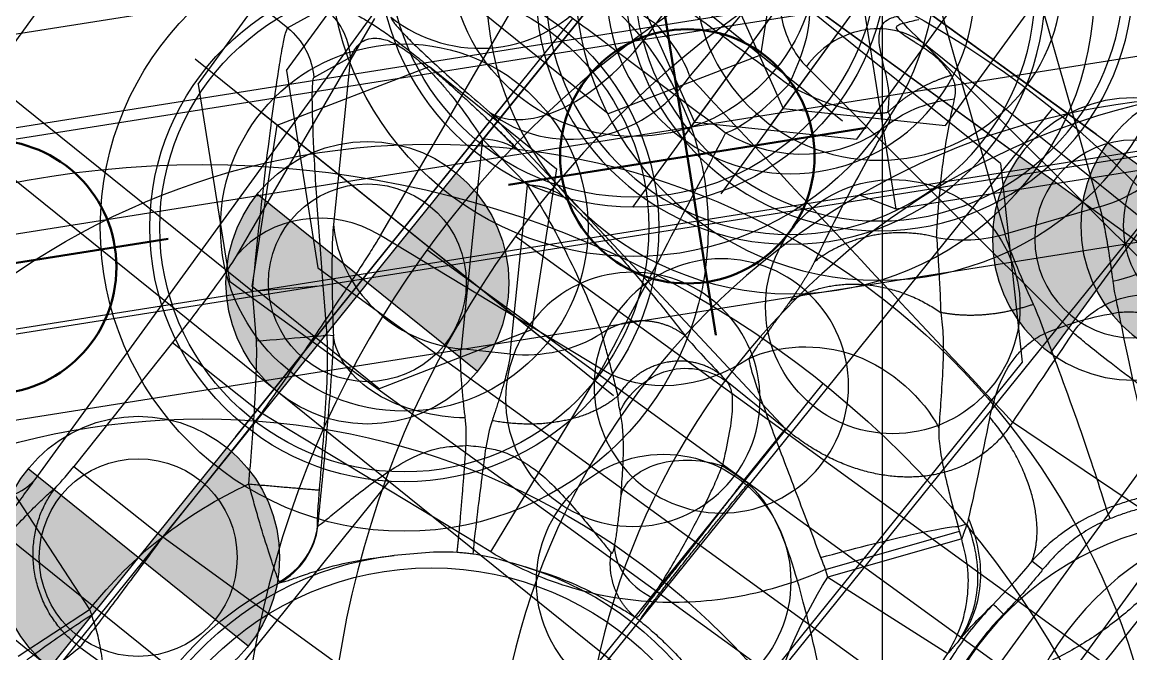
# Model space of a CAD drawing. Header units: millimetres. Extents: x 10462777 to 22643323, y 453826 to 1389191.
# Drawn here: x 11278668.32 to 11278707.53, y 585169.54 to 585191.9 of the extents above; entities that cross this region are included whole.
import ezdxf

# ---------------------------------------------------------------- set-up
doc = ezdxf.new("R2010")
doc.units = ezdxf.units.MM
doc.header["$LTSCALE"] = 200
doc.header["$MEASUREMENT"] = 0
for name, pattern in [('CENTER', [2, 1.25, -0.25, 0.25, -0.25]), ('HIDDEN', [3.75, 2.5, -1.25]), ('PHANTOM', [2.5, 1.25, -0.25, 0.25, -0.25, 0.25, -0.25])]:
    doc.linetypes.add(name, pattern=pattern)
doc.layers.get('0').update_dxf_attribs({"linetype": 'CONTINUOUS'})
for name, color, linetype in [('1', 1, 'CENTER'), ('CDQ2A50-25DC-A93L', 7, 'CONTINUOUS'), ('CENTER', 1, 'CONTINUOUS'), ('CL', 3, 'CONTINUOUS'), ('DR1433-A-002-023-000', 7, 'CONTINUOUS'), ('DR1501-002-005-002', 7, 'CONTINUOUS'), ('HIDDEN', 7, 'HIDDEN'), ('HL', 2, 'HIDDEN')]:
    doc.layers.add(name, color=color, linetype=linetype)
doc.layers.add('DR1431-08-005-000', color=7, linetype='CONTINUOUS', lineweight=50)
doc.layers.add('LAYOUT', color=8, linetype='CONTINUOUS', lineweight=25)

# ---------------------------------------------------------------- blocks, each defined once
blk = doc.blocks.new('A$C321A0869')
at = {"layer": '1', "color": 155, "linetype": 'Continuous'}
for p, q in [((388.255, 253.219), (388.255, 285.091)), ((380.218, 283.892), (367.828, 245.758)), ((380.218, 283.892), (380.218, 248.347)), ((388.255, 253.219), (389.63, 252.66)), ((387.473, 251.397), (388.848, 250.838)), ((157.106, 245.576), (149.806, 251.28)), ((388.848, 250.838), (383.855, 247.596)), ((378.934, 247.128), (380.218, 248.347)), ((380.218, 248.347), (381.947, 246.525)), ((148.5, 247.885), (154.964, 242.835)), ((364.961, 246.689), (367.828, 245.758)), ((380.663, 245.306), (381.947, 246.525)), ((157.106, 245.576), (154.964, 242.835)), ((388.255, 230.607), (390.414, 245.777)), ((380.782, 245.123), (380.663, 245.306)), ((389.516, 245.383), (383.254, 241.316)), ((389.516, 245.383), (389.245, 243.116)), ((389.998, 244.065), (389.727, 241.798)), ((384.209, 239.846), (389.245, 243.116)), ((137.119, 229.818), (136.133, 239.558)), ((398.701, 238.074), (397.284, 224.823)), ((163.893, 236.866), (163.577, 237.065)), ((132.31, 215.653), (132.31, 236.044)), ((132.438, 235.91), (133.419, 226.225)), ((401.949, 235.354), (400.532, 222.103)), ((401.949, 206.072), (401.949, 235.354)), ((122.638, 215.654), (122.638, 235.051)), ((159.704, 233.483), (159.904, 233.739)), ((163.02, 234.001), (162.536, 234.024)), ((156.805, 229.493), (159.839, 233.377)), ((160.063, 233.202), (159.839, 233.377)), ((160.063, 233.202), (157.029, 229.318)), ((388.255, 230.607), (388.255, 233.265)), ((146.225, 230.578), (137.119, 229.818)), ((146.855, 223.039), (146.225, 230.578)), ((385.906, 230.607), (388.255, 230.607)), ((157.029, 229.318), (156.805, 229.493)), ((157.029, 229.318), (162.046, 229.632)), ((394.103, 216.965), (393.474, 224.505)), ((146.855, 223.039), (137.406, 222.25)), ((133.391, 222.426), (133.145, 216.824)), ((133.391, 222.426), (137.406, 222.25)), ((137.406, 222.25), (137.159, 216.648)), ((133.145, 216.824), (137.159, 216.648)), ((147.724, 216.648), (137.159, 216.648)), ((137.077, 211.778), (144.983, 211.778))]:
    blk.add_line(p, q, dxfattribs=at)
at = {"layer": '1', "color": 155, "linetype": 'Continuous', "extrusion": (0, 0, -1)}
for centre, radius, start, end in [((-368, 230.365), 15.394, 89.3589, 116.3172), ((-368, 230.365), 11.52, 157.8609, 134.5328), ((-368, 230.365), 11.774, 50.3609, 113.9869), ((-173.75, 230.365), 16.754, 337.345, 356.4174)]:
    blk.add_arc(centre, radius, start, end, dxfattribs=at)
at = {"layer": '1', "color": 155, "linetype": 'Continuous'}
for centre, major_axis, ratio, start_param, end_param in [((387.119, 252.66), (-0.947, -2.33), 0.998404, 1.145984, 1.956304), ((153.365, 248.498), (-3.097, -3.964), 0.9436, 1.570795, 2.984605), ((395.869, 250.619), (-3.52, 3.593), 0.99732, 0.797101, 2.378779), ((387.314, 243.953), (-2.74, 4.219), 0.962309, 0.190372, 1.570796), ((395.437, 245.777), (4.98, -0.709), 0.937234, 3.292249, 4.923338), ((387.487, 244.065), (2.497, -0.299), 0.914871, 0.129992, 0.739049), ((144.47, 244.638), (4.977, 0.725), 0.939867, 4.654655, 5.894075), ((151.223, 245.757), (3.097, 3.964), 0.9436, 4.22395, 4.712389), ((388.269, 242.482), (2.74, -4.219), 0.962309, 4.712389, 5.38677), ((398.937, 235.246), (3.001, -0.321), 0.938062, 0.151539, 1.749148), ((137.434, 226.048), (4.004, 0.405), 0.940056, 1.554234, 2.987664), ((133.092, 216.827), (-0.044, -1.009), 0.052281, 0.254572, 1.570209), ((127.474, 215.866), (-4.847, 0), 0.642612, 0.068295, 3.073299)]:
    blk.add_ellipse(centre, major_axis=major_axis, ratio=ratio, start_param=start_param, end_param=end_param, dxfattribs=at)
for points, knots in [([(380.218, 248.347), (380.529, 248.549), (381.095, 248.917), (382.197, 249.628), (383.477, 250.442), (384.88, 251.319), (386.057, 252.038), (386.989, 252.588), (387.665, 252.967), (388.113, 253.193), (388.208, 253.21), (388.255, 253.219)], [0, 0, 0, 0, 0.083326, 0.151672, 0.297407, 0.434564, 0.562079, 0.68028, 0.791298, 0.896614, 1, 1, 1, 1]), ([(388.848, 250.838), (389.089, 250.888), (389.414, 250.956), (389.795, 250.735), (389.993, 250.502), (390.128, 250.224), (390.213, 249.875), (390.246, 249.629), (390.263, 249.415), (390.269, 249.247), (390.269, 249.079), (390.263, 248.864), (390.248, 248.603), (390.219, 248.332), (390.175, 247.995), (390.113, 247.626), (390.006, 247.103), (389.809, 246.299), (389.634, 245.751), (389.516, 245.383)], [0, 0, 0, 0, 0.307362, 0.414588, 0.490817, 0.564876, 0.59294, 0.612679, 0.621943, 0.630719, 0.637952, 0.645402, 0.661129, 0.677951, 0.695532, 0.731949, 0.769379, 0.845481, 1, 1, 1, 1]), ([(160.173, 249.024), (160.54, 248.443), (160.705, 247.609), (160.356, 245.634), (159.752, 244.529), (159.038, 243.712)], [0, 0, 0, 0, 0.464674, 0.464674, 1, 1, 1, 1]), ([(149.081, 243.888), (148.993, 244.044), (148.825, 244.339), (148.44, 244.769), (147.838, 245.257), (147.295, 245.746), (147.107, 246.145), (147.088, 246.391), (147.18, 246.618), (147.365, 246.865), (147.517, 247.043), (147.597, 247.137)], [0, 0, 0, 0, 0.112378, 0.212022, 0.38125, 0.626937, 0.716016, 0.791077, 0.882736, 0.937814, 1, 1, 1, 1]), ([(150.126, 246.27), (149.914, 246.343), (149.557, 246.467), (148.982, 246.481), (148.605, 246.465), (148.258, 246.443), (147.893, 246.419), (147.536, 246.439), (147.55, 246.581), (147.598, 246.67), (147.748, 246.861), (147.912, 247.052), (148.029, 247.189)], [0, 0, 0, 0, 0.265002, 0.446461, 0.55115, 0.587095, 0.728981, 0.842237, 0.862993, 0.883813, 0.916512, 1, 1, 1, 1]), ([(374.825, 244.163), (375.184, 244.404), (375.9, 244.89), (376.785, 245.506), (377.485, 246.006), (378.002, 246.385), (378.425, 246.706), (378.741, 246.959), (378.894, 247.09), (378.934, 247.128)], [0, 0, 0, 0, 0.25, 0.5, 0.625, 0.75, 0.875, 0.9375, 1, 1, 1, 1]), ([(378.934, 247.128), (379.373, 246.666), (379.809, 246.206), (380.444, 245.537), (380.641, 245.33), (380.663, 245.306)], [0, 0, 0, 0, 0.5, 0.5, 1, 1, 1, 1]), ([(150.712, 245.655), (150.642, 245.789), (150.502, 246.054), (150.251, 246.198), (150.126, 246.27)], [0, 0, 0, 0, 0.502274, 1, 1, 1, 1]), ([(364.863, 246.384), (364.906, 246.401), (365.216, 246.337), (366.32, 246.031), (367.075, 245.8), (367.727, 245.59)], [0, 0, 0, 0, 0.5, 0.5, 1, 1, 1, 1]), ([(153.073, 241.317), (152.98, 241.459), (152.767, 241.791), (152.423, 242.345), (152.028, 243.011), (151.6, 243.781), (151.153, 244.658), (150.858, 245.308), (150.712, 245.655)], [0, 0, 0, 0, 0.110797, 0.25457, 0.416303, 0.596038, 0.793872, 1, 1, 1, 1]), ([(157.106, 245.576), (157.11, 245.573), (157.13, 245.557), (157.165, 245.529), (157.21, 245.493), (157.254, 245.456), (157.299, 245.419), (157.344, 245.379), (157.393, 245.337), (157.442, 245.294), (157.493, 245.249), (157.544, 245.202), (157.597, 245.154), (157.652, 245.104), (157.708, 245.052), (157.764, 244.999), (157.817, 244.949), (157.866, 244.902), (157.911, 244.858), (157.955, 244.816), (157.999, 244.773), (158.044, 244.73), (158.089, 244.685), (158.136, 244.639), (158.183, 244.593), (158.232, 244.543), (158.286, 244.49), (158.346, 244.429), (158.414, 244.36), (158.491, 244.282), (158.578, 244.193), (158.676, 244.092), (158.786, 243.978), (158.907, 243.851), (158.994, 243.76), (159.038, 243.712)], [0, 0, 0, 0, 0.010976, 0.045454, 0.078064, 0.109454, 0.140269, 0.171103, 0.20204, 0.232936, 0.263832, 0.294787, 0.325628, 0.356353, 0.387618, 0.419091, 0.44824, 0.473862, 0.497072, 0.519164, 0.541262, 0.563523, 0.58577, 0.607833, 0.629828, 0.652644, 0.677303, 0.704798, 0.735639, 0.769942, 0.807853, 0.849696, 0.895847, 0.946724, 1, 1, 1, 1]), ([(367.727, 245.59), (367.6, 245.397), (367.341, 245.001), (366.875, 244.456), (366.273, 243.849), (365.49, 243.19), (364.202, 242.231), (362.891, 241.319), (361.536, 240.302), (360.872, 239.75), (360.489, 239.432)], [0, 0, 0, 0, 0.06785, 0.139243, 0.21457, 0.328997, 0.45797, 0.723164, 0.840346, 1, 1, 1, 1]), ([(390.414, 245.777), (390.471, 245.103), (391.14, 244.281), (393.626, 243.225), (395.284, 243.059), (396.537, 243.178)], [0, 0, 0, 0, 0.5, 0.5, 1, 1, 1, 1]), ([(380.782, 245.123), (380.747, 245.096), (380.679, 245.045), (380.491, 244.905), (380.182, 244.678), (379.716, 244.349), (378.867, 243.764), (377.381, 242.767), (375.999, 241.861), (375.193, 241.333)], [0, 0, 0, 0, 0.03782, 0.074088, 0.153058, 0.246011, 0.354238, 0.623923, 1, 1, 1, 1]), ([(376.225, 242.078), (377.079, 242.661), (378.326, 243.514), (379.812, 244.585), (380.42, 245.1), (380.663, 245.306)], [0, 0, 0, 0, 0.564953, 0.825736, 1, 1, 1, 1]), ([(381.447, 239.665), (380.8, 240.509), (380.271, 241.615), (380.005, 243.685), (380.281, 244.588), (380.782, 245.123)], [0, 0, 0, 0, 0.5, 0.5, 1, 1, 1, 1]), ([(372.802, 241.159), (372.822, 241.197), (372.864, 241.272), (373.049, 241.576), (373.422, 242.159), (373.955, 242.946), (374.439, 243.633), (374.696, 243.986), (374.825, 244.163)], [0, 0, 0, 0, 0.121774, 0.247363, 0.495462, 0.746085, 0.872821, 1, 1, 1, 1]), ([(149.081, 243.888), (149.118, 243.876), (149.191, 243.852), (149.296, 243.751), (149.318, 243.621), (149.334, 243.535)], [0, 0, 0, 0, 0.249345, 0.498381, 1, 1, 1, 1]), ([(149.334, 243.535), (149.379, 243.072), (149.471, 242.12), (149.647, 240.772), (149.853, 239.412), (150.007, 238.53), (150.087, 238.078)], [0, 0, 0, 0, 0.230328, 0.47364, 0.730146, 1, 1, 1, 1]), ([(159.841, 242.956), (159.978, 243.067), (160.269, 243.303), (160.775, 243.544), (161.421, 243.73), (162.276, 243.794), (162.946, 243.702), (163.324, 243.65)], [0, 0, 0, 0, 0.125876, 0.26756, 0.431245, 0.679946, 1, 1, 1, 1]), ([(389.245, 243.116), (388.85, 241.924), (388.443, 240.984), (387.629, 239.257), (387.219, 238.491), (386.808, 237.789)], [0, 0, 0, 0, 0.5, 0.5, 1, 1, 1, 1]), ([(158.168, 240.815), (158.414, 241.197), (158.906, 241.962), (159.529, 242.625), (159.841, 242.956)], [0, 0, 0, 0, 0.500038, 1, 1, 1, 1]), ([(159.841, 242.956), (160.523, 242.314), (161.488, 241.438), (163.368, 239.79), (164.226, 239.066), (164.788, 238.614)], [0, 0, 0, 0, 0.5, 0.5, 1, 1, 1, 1]), ([(162.328, 231.99), (162.29, 231.676), (162.216, 231.049), (162.204, 230.1), (162.263, 229.155), (162.538, 227.286), (163.317, 225.159), (165.443, 222.044), (169.588, 218.906), (176.905, 218.364), (182.342, 222.005), (184.457, 225.791), (185.525, 229.507), (185.119, 234.553), (181.668, 239.345), (177.913, 241.284), (174.88, 241.93), (172.769, 241.937), (170.732, 241.546), (169.762, 241.182), (169.277, 241)], [0, 0, 0, 0, 0.015776, 0.031543, 0.047309, 0.063075, 0.125873, 0.15798, 0.251061, 0.374968, 0.498875, 0.553833, 0.589053, 0.691361, 0.793668, 0.870126, 0.89669, 0.94831, 0.974178, 1, 1, 1, 1]), ([(375.193, 241.333), (375.206, 241.346), (375.231, 241.372), (375.326, 241.447), (375.455, 241.544), (375.647, 241.682), (375.906, 241.863), (376.118, 242.006), (376.225, 242.078)], [0, 0, 0, 0, 0.13388, 0.270339, 0.410302, 0.553786, 0.774827, 1, 1, 1, 1]), ([(153.073, 241.317), (153.165, 241.208), (153.354, 240.984), (153.74, 240.52), (154.208, 239.947), (154.571, 239.486), (154.757, 239.25)], [0, 0, 0, 0, 0.229249, 0.471698, 0.728457, 1, 1, 1, 1]), ([(375.191, 241.325), (375.221, 241.316), (375.281, 241.298), (375.519, 241.245), (375.899, 241.162), (376.494, 241.042), (377.288, 240.861), (378.183, 240.632), (379.111, 240.295), (380.002, 239.825), (380.494, 239.266), (380.701, 239.03)], [0, 0, 0, 0, 0.074587, 0.150733, 0.228472, 0.346186, 0.480494, 0.614614, 0.749911, 0.894774, 1, 1, 1, 1]), ([(381.447, 239.665), (381.467, 239.686), (381.513, 239.733), (381.584, 239.805), (381.658, 239.881), (381.732, 239.955), (381.804, 240.027), (381.875, 240.098), (381.944, 240.166), (382.012, 240.233), (382.08, 240.299), (382.151, 240.368), (382.226, 240.44), (382.303, 240.513), (382.379, 240.585), (382.452, 240.652), (382.518, 240.713), (382.578, 240.768), (382.633, 240.818), (382.683, 240.863), (382.729, 240.903), (382.771, 240.939), (382.809, 240.972), (382.843, 241.001), (382.872, 241.026), (382.898, 241.047), (382.922, 241.067), (382.943, 241.084), (382.964, 241.101), (382.984, 241.117), (383.003, 241.133), (383.023, 241.148), (383.042, 241.163), (383.06, 241.177), (383.078, 241.191), (383.096, 241.204), (383.114, 241.218), (383.132, 241.231), (383.151, 241.245), (383.171, 241.26), (383.194, 241.276), (383.219, 241.293), (383.239, 241.306), (383.251, 241.314), (383.254, 241.316)], [0, 0, 0, 0, 0.024616, 0.056604, 0.087717, 0.118959, 0.150426, 0.181882, 0.212757, 0.243204, 0.274424, 0.307696, 0.344106, 0.38268, 0.421331, 0.458834, 0.494448, 0.528009, 0.559529, 0.589029, 0.616537, 0.642039, 0.665476, 0.686782, 0.705892, 0.72284, 0.738135, 0.752414, 0.7663, 0.780107, 0.793882, 0.807661, 0.821469, 0.835278, 0.84906, 0.862947, 0.877162, 0.892076, 0.908096, 0.925626, 0.945068, 0.966817, 0.991265, 1, 1, 1, 1]), ([(158.337, 237.268), (158.19, 237.635), (157.921, 238.303), (157.797, 239.158), (157.825, 239.791), (157.912, 240.202), (158.028, 240.54), (158.123, 240.726), (158.168, 240.815)], [0, 0, 0, 0, 0.332596, 0.604526, 0.736299, 0.85181, 0.929059, 1, 1, 1, 1]), ([(158.168, 240.815), (158.956, 240.308), (160.041, 239.583), (162.095, 238.158), (163.003, 237.5), (163.577, 237.065)], [0, 0, 0, 0, 0.5, 0.5, 1, 1, 1, 1]), ([(372.787, 241.122), (372.823, 241.089), (372.895, 241.022), (373.264, 240.797), (373.888, 240.402), (374.828, 239.765), (375.667, 238.972), (376.082, 238.58)], [0, 0, 0, 0, 0.157772, 0.317783, 0.478675, 0.741848, 1, 1, 1, 1]), ([(380.701, 239.03), (380.833, 239.132), (381.033, 239.286), (381.277, 239.497), (381.39, 239.609), (381.447, 239.665)], [0, 0, 0, 0, 0.491061, 0.743347, 1, 1, 1, 1]), ([(384.209, 239.846), (384.208, 239.845), (384.196, 239.837), (384.172, 239.822), (384.138, 239.801), (384.104, 239.781), (384.068, 239.761), (384.03, 239.74), (383.991, 239.719), (383.947, 239.696), (383.902, 239.672), (383.855, 239.648), (383.807, 239.624), (383.757, 239.6), (383.705, 239.575), (383.651, 239.549), (383.596, 239.524), (383.539, 239.498), (383.478, 239.471), (383.41, 239.441), (383.335, 239.409), (383.252, 239.373), (383.164, 239.335), (383.075, 239.298), (382.99, 239.263), (382.905, 239.228), (382.821, 239.194), (382.734, 239.16), (382.645, 239.125), (382.555, 239.089), (382.463, 239.054), (382.368, 239.018), (382.272, 238.981), (382.174, 238.944), (382.072, 238.906), (382.002, 238.88), (381.966, 238.866)], [0, 0, 0, 0, 0.003479, 0.03354, 0.06243, 0.090536, 0.118252, 0.145952, 0.173715, 0.2014, 0.229027, 0.256698, 0.284404, 0.3121, 0.339823, 0.367595, 0.395245, 0.422876, 0.451516, 0.482312, 0.515662, 0.551344, 0.587994, 0.623064, 0.655777, 0.687246, 0.718341, 0.749377, 0.780468, 0.811551, 0.842626, 0.87375, 0.904815, 0.935701, 0.96722, 1, 1, 1, 1]), ([(154.757, 239.25), (154.953, 239.037), (155.376, 238.58), (155.967, 237.713), (156.557, 236.784), (156.924, 236.19), (157.096, 235.911)], [0, 0, 0, 0, 0.222937, 0.480834, 0.756514, 1, 1, 1, 1]), ([(381.082, 238.443), (380.582, 238.142), (379.798, 237.663), (378.464, 236.831), (378.017, 236.542), (377.872, 236.441)], [0, 0, 0, 0, 0.5, 0.5, 1, 1, 1, 1]), ([(381.082, 238.443), (381.167, 238.281), (381.354, 237.928), (381.505, 237.324), (381.589, 236.604), (381.552, 235.807), (381.433, 234.969), (381.297, 234.209), (381.155, 233.544), (381.037, 233), (380.989, 232.767), (380.965, 232.654)], [0, 0, 0, 0, 0.067964, 0.148393, 0.245591, 0.378407, 0.511832, 0.648684, 0.766857, 0.887575, 1, 1, 1, 1]), ([(150.087, 238.078), (150.088, 238.068), (150.092, 238.045), (150.098, 238.01), (150.104, 237.972), (150.11, 237.934), (150.115, 237.896), (150.12, 237.858), (150.125, 237.818), (150.13, 237.778), (150.135, 237.737), (150.139, 237.696), (150.143, 237.653), (150.148, 237.61), (150.152, 237.566), (150.156, 237.52), (150.16, 237.472), (150.163, 237.424), (150.167, 237.376), (150.17, 237.328), (150.173, 237.282), (150.176, 237.236), (150.179, 237.189), (150.181, 237.143), (150.184, 237.097), (150.186, 237.05), (150.189, 237), (150.191, 236.945), (150.194, 236.886), (150.196, 236.821), (150.199, 236.75), (150.202, 236.672), (150.204, 236.586), (150.207, 236.507), (150.208, 236.456), (150.209, 236.437)], [0, 0, 0, 0, 0.023274, 0.054888, 0.084756, 0.11342, 0.141458, 0.16944, 0.197522, 0.225565, 0.253594, 0.281635, 0.309631, 0.33763, 0.366026, 0.395235, 0.425265, 0.455736, 0.485498, 0.513837, 0.541013, 0.567571, 0.594335, 0.621153, 0.646701, 0.672792, 0.700613, 0.73049, 0.762755, 0.797723, 0.835687, 0.876967, 0.921891, 0.970783, 1, 1, 1, 1]), ([(385.447, 235.954), (385.572, 236.116), (385.839, 236.46), (386.221, 236.982), (386.571, 237.459), (386.73, 237.679), (386.808, 237.789)], [0, 0, 0, 0, 0.225897, 0.481872, 0.743409, 1, 1, 1, 1]), ([(163.577, 237.065), (163.418, 236.792), (163.101, 236.248), (162.808, 235.45), (162.615, 234.708), (162.563, 234.257), (162.536, 234.024)], [0, 0, 0, 0, 0.291672, 0.579176, 0.782285, 1, 1, 1, 1]), ([(150.227, 233.954), (150.765, 234.921), (151.853, 235.854), (154.55, 236.622), (156.037, 236.422), (157.096, 235.911)], [0, 0, 0, 0, 0.5, 0.5, 1, 1, 1, 1]), ([(150.209, 236.437), (150.209, 236.411), (150.211, 236.354), (150.212, 236.26), (150.213, 236.161), (150.213, 236.062), (150.213, 235.962), (150.212, 235.86), (150.212, 235.758), (150.211, 235.654), (150.21, 235.546), (150.209, 235.429), (150.208, 235.299), (150.206, 235.155), (150.205, 234.994), (150.205, 234.815), (150.206, 234.615), (150.209, 234.394), (150.216, 234.17), (150.223, 234.023), (150.227, 233.954)], [0, 0, 0, 0, 0.0415, 0.087094, 0.13024, 0.171807, 0.212718, 0.253715, 0.294592, 0.335056, 0.37657, 0.421306, 0.471128, 0.52654, 0.587776, 0.656044, 0.73315, 0.820128, 0.915078, 1, 1, 1, 1]), ([(157.096, 235.911), (157.151, 235.831), (157.267, 235.662), (157.593, 235.297), (158.117, 234.795), (158.87, 234.15), (159.423, 233.708), (159.704, 233.483)], [0, 0, 0, 0, 0.104926, 0.220029, 0.465508, 0.72841, 1, 1, 1, 1]), ([(385.074, 235.556), (385.131, 235.627), (385.243, 235.766), (385.38, 235.892), (385.447, 235.954)], [0, 0, 0, 0, 0.509982, 1, 1, 1, 1]), ([(385.074, 235.556), (385.712, 235.712), (386.589, 235.609), (387.905, 234.662), (388.244, 233.888), (388.255, 233.265)], [0, 0, 0, 0, 0.5, 0.5, 1, 1, 1, 1]), ([(382.779, 233.666), (383.031, 233.839), (383.532, 234.183), (384.166, 234.664), (384.698, 235.124), (384.949, 235.412), (385.074, 235.556)], [0, 0, 0, 0, 0.251189, 0.498717, 0.748731, 1, 1, 1, 1]), ([(379.728, 230.535), (379.712, 230.649), (379.68, 230.88), (379.607, 231.428), (379.467, 232.225), (379.221, 233.297), (378.852, 234.243), (378.671, 234.706)], [0, 0, 0, 0, 0.158807, 0.322597, 0.493952, 0.751817, 1, 1, 1, 1]), ([(156.423, 229.741), (156.056, 229.981), (155.318, 230.463), (154.251, 231.161), (153.253, 231.815), (152.354, 232.407), (151.577, 232.926), (150.95, 233.36), (150.47, 233.713), (150.309, 233.873), (150.227, 233.954)], [0, 0, 0, 0, 0.123779, 0.249315, 0.374831, 0.498577, 0.623666, 0.748831, 0.872658, 1, 1, 1, 1]), ([(162.11, 230.365), (162.096, 231.037), (161.885, 231.752), (161.078, 233.014), (160.486, 233.553), (159.828, 233.93)], [0, 0, 0, 0, 0.5, 0.5, 1, 1, 1, 1]), ([(159.904, 233.739), (160.529, 233.356), (161.091, 232.819), (161.865, 231.568), (162.073, 230.861), (162.096, 230.188)], [0, 0, 0, 0, 0.5, 0.5, 1, 1, 1, 1]), ([(162.536, 234.024), (162.515, 233.711), (162.467, 233.031), (162.376, 232.355), (162.327, 231.99)], [0, 0, 0, 0, 0.459971, 1, 1, 1, 1]), ([(382.779, 233.666), (383.162, 233.847), (383.82, 233.785), (385.099, 232.889), (385.614, 232.129), (385.832, 231.523)], [0, 0, 0, 0, 0.5, 0.5, 1, 1, 1, 1]), ([(156.423, 229.741), (157.115, 230.607), (157.901, 231.553), (159.122, 232.942), (159.531, 233.357), (159.704, 233.483)], [0, 0, 0, 0, 0.5, 0.5, 1, 1, 1, 1]), ([(381.204, 232.697), (381.319, 232.759), (381.565, 232.892), (381.98, 233.15), (382.403, 233.417), (382.656, 233.584), (382.779, 233.666)], [0, 0, 0, 0, 0.223684, 0.480353, 0.745612, 1, 1, 1, 1]), ([(162.046, 229.632), (162.002, 229.967), (161.909, 230.662), (161.494, 231.614), (160.892, 232.502), (160.351, 232.958), (160.063, 233.202)], [0, 0, 0, 0, 0.242098, 0.502422, 0.734837, 1, 1, 1, 1]), ([(388.255, 233.265), (388.223, 233.176), (388.161, 233.004), (387.91, 232.739), (387.494, 232.416), (386.843, 232.023), (386.166, 231.688), (385.832, 231.523)], [0, 0, 0, 0, 0.174938, 0.340392, 0.496385, 0.751893, 1, 1, 1, 1]), ([(381.204, 232.697), (380.984, 232.515), (380.783, 232.23), (380.559, 231.469), (380.543, 230.994), (380.637, 230.529)], [0, 0, 0, 0, 0.5, 0.5, 1, 1, 1, 1]), ([(162.11, 230.365), (162.129, 230.588), (162.169, 231.042), (162.274, 231.67), (162.327, 231.99)], [0, 0, 0, 0, 0.489912, 1, 1, 1, 1]), ([(380.637, 230.529), (380.792, 230.545), (381.133, 230.58), (381.763, 230.664), (382.472, 230.771), (383.437, 230.938), (384.426, 231.145), (385.294, 231.363), (385.658, 231.471), (385.832, 231.523)], [0, 0, 0, 0, 0.112435, 0.248093, 0.373234, 0.498865, 0.749359, 0.879676, 1, 1, 1, 1]), ([(393.474, 224.505), (393.356, 224.49), (393.069, 224.466), (392.623, 224.478), (392.142, 224.55), (391.683, 224.678), (391.242, 224.858), (390.822, 225.089), (390.427, 225.367), (390.058, 225.69), (389.719, 226.053), (389.41, 226.456), (389.133, 226.894), (388.892, 227.363), (388.687, 227.859), (388.518, 228.384), (388.388, 228.937), (388.296, 229.524), (388.254, 230.085), (388.252, 230.45), (388.255, 230.607)], [0, 0, 0, 0, 0.04152, 0.100873, 0.156978, 0.212835, 0.268183, 0.323489, 0.37875, 0.433797, 0.488967, 0.544603, 0.600587, 0.656781, 0.71326, 0.770349, 0.828758, 0.88921, 0.952417, 1, 1, 1, 1]), ([(379.729, 230.365), (379.726, 230.158), (379.721, 229.75), (379.672, 229.073), (379.597, 228.48), (379.504, 227.962), (379.368, 227.321), (379.169, 226.622), (378.886, 225.865), (378.723, 225.505), (378.643, 225.329)], [0, 0, 0, 0, 0.115349, 0.227625, 0.389208, 0.46651, 0.541858, 0.780039, 0.891938, 1, 1, 1, 1]), ([(379.728, 230.535), (379.745, 230.522), (379.78, 230.497), (379.968, 230.491), (380.243, 230.502), (380.505, 230.52), (380.637, 230.529)], [0, 0, 0, 0, 0.247804, 0.496921, 0.747618, 1, 1, 1, 1]), ([(381.915, 223.781), (382.088, 223.992), (382.458, 224.444), (383.124, 225.274), (383.837, 226.21), (384.518, 227.16), (385.038, 227.964), (385.425, 228.661), (385.693, 229.284), (385.863, 229.858), (385.893, 230.241), (385.907, 230.418)], [0, 0, 0, 0, 0.099017, 0.211859, 0.388678, 0.537896, 0.664161, 0.770921, 0.860669, 0.935462, 1, 1, 1, 1]), ([(137.119, 229.818), (137.132, 229.665), (137.157, 229.358), (137.197, 228.685), (137.238, 227.863), (137.277, 226.909), (137.315, 225.842), (137.348, 224.713), (137.38, 223.501), (137.397, 222.679), (137.406, 222.25)], [0, 0, 0, 0, 0.12227, 0.246247, 0.371943, 0.499371, 0.621613, 0.749499, 0.869315, 1, 1, 1, 1]), ([(397.516, 217.25), (397.491, 217.733), (397.438, 218.762), (397.369, 220.345), (397.323, 221.6), (397.292, 222.731), (397.274, 223.611), (397.272, 224.371), (397.28, 224.683), (397.284, 224.823)], [0, 0, 0, 0, 0.147311, 0.313901, 0.49975, 0.578989, 0.749855, 0.888125, 1, 1, 1, 1]), ([(397.284, 224.823), (398.084, 224.872), (398.906, 224.604), (400.113, 223.594), (400.49, 222.857), (400.532, 222.103)], [0, 0, 0, 0, 0.5, 0.5, 1, 1, 1, 1]), ([(137.159, 216.648), (137.156, 216.324), (137.15, 215.631), (137.137, 214.57), (137.121, 213.51), (137.104, 212.643), (137.089, 212.063), (137.081, 211.864), (137.077, 211.778)], [0, 0, 0, 0, 0.146861, 0.313552, 0.500044, 0.699892, 0.868664, 1, 1, 1, 1]), ([(132.287, 212.751), (132.293, 213.203), (132.307, 214.22), (132.309, 215.141), (132.31, 215.653)], [0, 0, 0, 0, 0.444122, 1, 1, 1, 1])]:
    blk.add_open_spline(points, degree=3, knots=knots, dxfattribs=at)
for points, degree in [([(388.255, 253.219), (388.255, 252.539), (387.965, 251.865), (387.473, 251.397)], 3), ([(389.63, 252.66), (389.66, 252.647), (389.716, 252.614), (389.794, 252.539), (389.864, 252.441), (389.929, 252.322), (389.988, 252.184), (390.041, 252.029), (390.089, 251.857), (390.133, 251.669), (390.172, 251.465), (390.207, 251.245), (390.238, 251.008), (390.264, 250.753), (390.287, 250.479), (390.305, 250.187), (390.319, 249.88), (390.328, 249.571), (390.332, 249.27), (390.333, 248.958), (390.33, 248.615), (390.322, 248.245), (390.309, 247.862), (390.292, 247.472), (390.271, 247.076), (390.246, 246.674), (390.216, 246.265), (390.182, 245.848), (390.144, 245.42), (390.101, 244.982), (390.053, 244.532), (390.017, 244.222), (389.998, 244.065)], 3), ([(381.947, 246.525), (382.567, 247.113), (383.814, 248.282), (385.566, 249.876), (386.985, 251.101), (387.431, 251.414), (387.473, 251.397)], 3), ([(390.846, 250.619), (390.821, 250.594), (390.771, 250.479), (390.698, 250.112), (390.628, 249.559), (390.564, 248.834), (390.506, 247.952), (390.455, 246.93), (390.427, 246.175), (390.414, 245.777)], 3), ([(383.855, 247.596), (383.745, 247.525), (383.485, 247.343), (382.959, 246.942), (382.344, 246.447), (381.613, 245.837), (381.07, 245.372), (380.782, 245.123)], 3), ([(144.06, 245.604), (144.726, 245.509), (145.374, 244.357), (145.658, 242.609)], 3), ([(149.334, 243.535), (149.564, 244.325), (150.058, 245.085), (150.712, 245.655)], 3), ([(367.828, 245.758), (367.794, 245.702), (367.76, 245.646), (367.727, 245.59)], 3), ([(396.537, 243.178), (396.41, 244.592), (396.177, 245.511), (395.937, 245.596)], 3), ([(389.988, 244.094), (390.131, 245.31)], 1), ([(159.038, 243.712), (159.285, 243.452), (159.554, 243.208), (159.841, 242.956)], 3), ([(396.538, 243.178), (396.369, 242.216), (396.115, 241.458), (395.83, 241.065)], 3), ([(396.537, 243.178), (397.253, 243.17), (397.968, 243.162), (398.684, 243.154)], 3), ([(157.24, 241.41), (156.179, 242.009), (155.399, 242.494), (154.964, 242.835)], 3), ([(145.658, 242.609), (143.592, 242.626), (141.526, 242.643), (139.461, 242.66)], 3), ([(144.863, 239.926), (145.203, 240.394), (145.496, 241.384), (145.658, 242.609)], 3), ([(389.727, 241.798), (389.656, 241.215), (389.503, 240.077), (389.238, 238.469), (388.937, 236.92), (388.71, 235.928), (388.59, 235.442)], 3), ([(158.168, 240.815), (157.854, 241.032), (157.552, 241.234), (157.24, 241.41)], 3), ([(162.825, 231.917), (162.751, 231.398), (162.678, 230.361), (162.79, 228.79), (163.123, 227.258), (163.67, 225.785), (164.419, 224.405), (165.356, 223.145), (166.462, 222.03), (167.715, 221.083), (169.089, 220.322), (170.556, 219.764), (172.088, 219.418), (173.654, 219.293), (175.221, 219.391), (176.759, 219.71), (178.236, 220.242), (179.623, 220.979), (180.892, 221.904), (182.017, 223), (182.976, 224.243), (183.749, 225.61), (184.321, 227.072), (184.68, 228.601), (184.82, 230.165), (184.737, 231.733), (184.433, 233.274), (183.914, 234.756), (183.19, 236.15), (182.277, 237.427), (181.192, 238.563), (179.957, 239.533), (178.598, 240.319), (177.141, 240.905), (175.616, 241.278), (174.052, 241.432), (172.485, 241.364), (170.938, 241.073), (169.952, 240.739), (169.468, 240.535)], 3), ([(372.787, 241.122), (373.521, 240.797), (374.52, 240.881), (375.191, 241.325)], 3), ([(372.787, 241.122), (372.792, 241.135), (372.797, 241.147), (372.802, 241.159)], 3), ([(372.802, 241.159), (373.584, 240.806), (374.569, 240.929), (375.193, 241.333)], 3), ([(375.193, 241.333), (375.192, 241.332), (375.191, 241.329), (375.19, 241.327), (375.191, 241.326), (375.191, 241.325)], 3), ([(384.209, 239.846), (383.891, 240.336), (383.573, 240.826), (383.254, 241.316)], 3), ([(393.474, 224.505), (394.259, 230.025), (395.045, 235.545), (395.83, 241.065)], 3), ([(395.83, 241.065), (397.104, 241.044), (398.377, 241.023), (399.65, 241.002)], 3), ([(137.379, 240.05), (139.874, 240.008), (142.369, 239.967), (144.863, 239.926)], 3), ([(399.937, 240.334), (399.708, 240.111), (399.304, 239.645), (398.867, 238.868), (398.73, 238.342), (398.701, 238.074)], 3), ([(144.863, 239.926), (145.317, 236.81), (145.771, 233.694), (146.225, 230.578)], 3), ([(381.082, 238.443), (380.955, 238.639), (380.828, 238.834), (380.701, 239.03)], 3), ([(381.966, 238.866), (381.665, 238.755), (381.372, 238.603), (381.082, 238.443)], 3), ([(164.788, 238.614), (164.732, 238.556), (164.623, 238.438), (164.462, 238.256), (164.305, 238.069), (164.151, 237.878), (164.001, 237.682), (163.856, 237.481), (163.714, 237.276), (163.623, 237.136), (163.577, 237.065)], 3), ([(376.082, 238.58), (376.597, 238.042), (377.14, 237.528), (377.566, 236.911)], 3), ([(401.949, 235.354), (401.996, 236.39), (402.223, 237.441), (402.674, 238.458)], 3), ([(165.057, 238.356), (165.003, 238.3), (164.897, 238.187), (164.742, 238.013), (164.591, 237.833), (164.443, 237.649), (164.299, 237.461), (164.159, 237.268), (164.024, 237.07), (163.936, 236.935), (163.893, 236.866)], 3), ([(158.337, 237.268), (158.928, 235.948), (159.509, 234.716), (159.828, 233.93)], 3), ([(163.893, 236.866), (163.838, 236.779), (163.727, 236.592), (163.562, 236.268), (163.416, 235.924), (163.295, 235.578), (163.202, 235.249), (163.135, 234.95), (163.087, 234.678), (163.054, 234.43), (163.032, 234.203), (163.023, 234.066), (163.02, 234.001)], 3), ([(377.566, 236.911), (377.602, 236.86), (377.672, 236.757), (377.773, 236.6), (377.839, 236.495), (377.872, 236.441)], 3), ([(377.872, 236.441), (378.203, 235.897), (378.435, 235.298), (378.671, 234.706)], 3), ([(388.59, 235.442), (388.494, 235.056), (388.403, 234.243), (388.303, 233.591)], 3), ([(150.227, 233.954), (149.55, 232.101), (147.988, 230.705), (146.225, 230.578)], 3), ([(159.828, 233.93), (159.855, 233.863), (159.88, 233.799), (159.904, 233.739)], 3), ([(159.904, 233.739), (159.974, 233.503), (160.033, 233.317), (160.063, 233.202)], 3), ([(163.02, 234.001), (163.013, 233.858), (162.997, 233.555), (162.96, 233.051), (162.906, 232.504), (162.855, 232.117), (162.825, 231.917)], 3), ([(159.839, 233.377), (159.794, 233.412), (159.749, 233.447), (159.704, 233.483)], 3), ([(388.303, 233.591), (388.288, 233.494), (388.272, 233.378), (388.255, 233.265)], 3), ([(380.965, 232.654), (380.963, 232.644), (380.965, 232.628), (380.99, 232.619), (381.037, 232.626), (381.108, 232.651), (381.169, 232.68), (381.204, 232.697)], 3), ([(162.825, 231.917), (162.569, 231.954), (162.335, 231.988), (162.328, 231.99)], 3), ([(385.832, 231.523), (385.846, 231.422), (385.869, 231.22), (385.894, 230.914), (385.903, 230.71), (385.906, 230.607)], 3), ([(385.907, 230.418), (385.907, 230.439), (385.908, 230.48), (385.908, 230.543), (385.907, 230.586), (385.906, 230.607)], 3), ([(162.096, 230.188), (162.089, 230.103), (162.078, 229.949), (162.062, 229.764), (162.052, 229.671), (162.046, 229.632)], 3), ([(162.096, 230.188), (162.097, 230.207), (162.1, 230.245), (162.105, 230.304), (162.108, 230.344), (162.11, 230.365)], 3), ([(379.728, 230.535), (379.729, 230.478), (379.729, 230.422), (379.729, 230.365)], 3), ([(156.805, 229.493), (156.533, 229.022), (155.943, 228.124), (154.914, 226.907), (153.769, 225.84), (152.521, 224.931), (151.188, 224.189), (149.79, 223.618), (148.338, 223.223), (147.353, 223.08), (146.855, 223.039)], 3), ([(156.805, 229.493), (156.762, 229.521), (156.678, 229.576), (156.55, 229.658), (156.466, 229.714), (156.423, 229.741)], 3), ([(162.825, 226.104), (162.678, 226.479), (162.424, 227.246), (162.163, 228.428), (162.071, 229.23), (162.046, 229.632)], 3), ([(133.419, 226.225), (133.447, 225.946), (133.473, 224.896), (133.427, 223.25), (133.391, 222.426)], 3), ([(397.284, 224.823), (396.014, 224.717), (394.744, 224.611), (393.474, 224.505)], 3), ([(394.103, 216.965), (393.567, 216.921), (392.499, 216.901), (390.908, 217.08), (389.353, 217.465), (387.852, 218.051), (386.425, 218.834), (385.094, 219.807), (383.88, 220.96), (382.802, 222.283), (382.193, 223.264), (381.915, 223.781)], 3), ([(397.537, 216.648), (392.915, 216.648), (388.292, 216.648), (383.669, 216.648)], 3), ([(132.584, 212.751), (132.625, 213.111), (132.708, 213.78), (132.83, 214.639), (132.949, 215.34), (133.025, 215.698), (133.062, 215.85)], 3), ([(136.598, 209.331), (136.764, 210.464), (136.927, 211.299), (137.077, 211.778)], 3)]:
    blk.add_open_spline(points, degree=degree, dxfattribs=at)
for points, weights in [([(149.081, 243.888), (149.231, 244.765), (149.587, 245.577), (150.126, 246.27)], [1.01739674766, 0.994201205386, 0.994201084113, 1.01739638384]), ([(374.825, 244.163), (375.612, 242.99), (376.184, 242.139), (376.225, 242.078)], [1.159370932, 0.947010241149, 0.946876440355, 1.15896952962]), ([(145.658, 242.609), (147.216, 242.8), (148.442, 243.258), (149.081, 243.888)], [1.05507640955, 0.981641595459, 0.981641196817, 1.05507521363]), ([(389.727, 241.798), (389.716, 242.281), (389.545, 242.733), (389.245, 243.116)], [1.00013763329, 1.00260528031, 1.0382550254, 1.10708686856]), ([(153.073, 241.317), (151.569, 240.717), (150.511, 239.546), (150.087, 238.078)], [1.02650890995, 0.975311022228, 0.998273776495, 1.09539717275]), ([(157.24, 241.41), (156.57, 240.449), (155.712, 239.687), (154.757, 239.25)], [1.12691833314, 1.04047398289, 0.998187707595, 1.00005950725]), ([(150.209, 236.437), (150.905, 238.142), (152.62, 239.203), (154.757, 239.25)], [1.09539715045, 0.968200643785, 0.96820094985, 1.09539806865]), ([(377.566, 236.911), (377.989, 237.167), (379.41, 238.127), (380.701, 239.03)], [1.29364720232, 0.928679643632, 0.90391961419, 1.21936711399]), ([(385.447, 235.954), (384.091, 236.187), (382.826, 237.285), (381.966, 238.866)], [1.02292779501, 0.967959990491, 1.0118283213, 1.15453278743]), ([(388.59, 235.442), (388.578, 236.525), (387.925, 237.445), (386.808, 237.789)], [1.20245836053, 1.00364500506, 0.951257130155, 1.04529473581]), ([(162.536, 234.024), (162.136, 235.484), (160.528, 236.721), (158.337, 237.268)], [1.10051499072, 0.962894863052, 0.966591712609, 1.1116055394]), ([(388.303, 233.591), (388.276, 235.103), (387.068, 236.14), (385.447, 235.954)], [1.24026121667, 0.945808776411, 0.922006258691, 1.16885366351]), ([(379.728, 230.535), (379.723, 231.452), (380.204, 232.213), (380.965, 232.654)], [1.00703481877, 0.976156103469, 1.04693193212, 1.21936230473]), ([(385.906, 230.607), (384.434, 230.562), (382.204, 230.526), (380.637, 230.529)], [1.42935474927, 1.03846419482, 0.914477801472, 1.05739556922]), ([(379.729, 230.365), (379.858, 230.439), (383.293, 230.468), (385.907, 230.418)], [1.42970762747, 0.856966897915, 0.856764195941, 1.42909952155]), ([(137.077, 211.778), (134.669, 211.815), (132.992, 213.517), (133.062, 215.85)], [1.17880132922, 0.940399537612, 0.940399556927, 1.17880138716]), ([(136.598, 209.331), (134.238, 209.426), (132.573, 210.845), (132.584, 212.751)], [1.17263865249, 0.942451718488, 0.942453782523, 1.17264484459])]:
    blk.add_rational_spline(points, weights, degree=3, dxfattribs=at)
blk = doc.blocks.new('A$C3D036A4C')
at = {"layer": 'DR1501-002-005-002'}
h = blk.add_hatch(color=256, dxfattribs=at)
h.dxf.hatch_style = 1
h.paths.add_polyline_path([(20, 35), (20, 33.5, -0.414214), (23.5, 30), (25, 30, 0.414214)])
h.paths.add_polyline_path([(20, 33.5), (20, 30), (23.5, 30, 0.414214)], flags=17)
h.paths.add_polyline_path([(20, 30), (16.5, 30, 0.414214), (20, 26.5)], flags=17)
h.paths.add_polyline_path([(16.5, 30), (15, 30, 0.414214), (20, 25), (20, 26.5, -0.414214)])
at = {"layer": 'CL'}
for p, q in [((20, 8.5), (20, 81.5)), ((0, 45), (100, 45)), ((15, 30), (25, 30)), ((13.5, 15), (26.5, 15))]:
    blk.add_line(p, q, dxfattribs=at)
at = {"layer": 'DR1501-002-005-002'}
for p, q in [((0, 5), (0, 85)), ((5, 0), (0, 5)), ((5, 0), (95, 0))]:
    blk.add_line(p, q, dxfattribs=at)
for centre, radius in [((20, 30), 3.5), ((20, 15), 6.5)]:
    blk.add_circle(centre, radius, dxfattribs=at)
at = {"layer": 'HL'}
blk.add_circle((20, 30), 5, dxfattribs=at)
blk = doc.blocks.new('A$C148D47CC')
at = {"layer": 'CL'}
blk.add_line((0, 10), (175, 10), dxfattribs=at)
at = {"layer": 'DR1501-002-005-002'}
for p, q in [((20, 0), (20, 20)), ((0, 0), (175, 0))]:
    blk.add_line(p, q, dxfattribs=at)
blk = doc.blocks.new('A$C4F800965')
at = {"layer": 'CL'}
for p, q in [((35, 70), (35, 0)), ((0, 35), (70, 35))]:
    blk.add_line(p, q, dxfattribs=at)
blk.add_circle((35, 35), 26, dxfattribs=at)
at = {"layer": 'DR1501-002-005-002'}
for centre, radius in [((35, 35), 35), ((35, 9), 4.5)]:
    blk.add_circle(centre, radius, dxfattribs=at)
at = {"layer": 'HL'}
blk.add_circle((35, 35), 11, dxfattribs=at)
blk = doc.blocks.new('A$C59BF75ED')
at = {"layer": 'CENTER'}
for p, q in [((50, 24.5), (50, 5.5)), ((40.5, 15), (59.5, 15))]:
    blk.add_line(p, q, dxfattribs=at)
at = {"layer": 'CL'}
blk.add_line((30, 45), (230, 45), dxfattribs=at)
at = {"layer": 'DR1501-002-005-002'}
blk.add_lwpolyline([(52.887, 10), (47.113, 10), (44.226, 15), (47.113, 20), (52.887, 20), (55.773, 15), (52.887, 10)], dxfattribs=at)
for radius in [10.75, 9, 8.65]:
    blk.add_circle((50, 15), radius, dxfattribs=at)
for name, p in [('A$C3D036A4C', (30, 0)), ('A$C4F800965', (0, 10)), ('A$C148D47CC', (25, 35))]:
    blk.add_blockref(name, p, dxfattribs=at)
blk = doc.blocks.new('A$C01323151')
at = {"layer": 'DR1501-002-005-002', "xscale": -1, "rotation": 270}
blk.add_blockref('A$C59BF75ED', (160.15, 152.367), dxfattribs=at)
at = {"layer": 'DR1501-002-005-002', "rotation": 90.00000000000004}
blk.add_blockref('A$C59BF75ED', (444.4, 152.367), dxfattribs=at)
blk = doc.blocks.new('A$C6B1410A9')
at = {"layer": 'DR1501-002-005-002', "xscale": -1, "rotation": 270}
blk.add_blockref('A$C59BF75ED', (145.06, 152.004), dxfattribs=at)
at = {"layer": 'DR1501-002-005-002', "rotation": 90.00000000000004}
blk.add_blockref('A$C59BF75ED', (414.4, 149.992), dxfattribs=at)
blk = doc.blocks.new('CDQ2A50-25-S')
at = {"layer": 'CDQ2A50-25DC-A93L', "ltscale": 10}
for p, q in [((-32, 65.5), (-32, 0)), ((-28.723, 0), (-28.723, 65.5)), ((-21.5, 0), (-21.5, 65.5)), ((-18.5, 0), (-18.5, 65.5))]:
    blk.add_line(p, q, dxfattribs=at)
at = {"layer": 'CENTER', "ltscale": 10}
blk.add_line((-25, -3), (-25, 68.5), dxfattribs=at)
at = {"layer": 'HIDDEN', "ltscale": 10}
for p, q in [((-28.323, 0), (-28.323, 65.5)), ((-21.677, 0), (-21.677, 65.5)), ((-21, 14), (-21.677, 15.172)), ((-21, 14), (-29, 14)), ((-21, 0), (-21, 14))]:
    blk.add_line(p, q, dxfattribs=at)
blk = doc.blocks.new('A$C7C8F32CC')
at = {"layer": 'DR1431-08-005-000', "color": 1, "linetype": 'CENTER', "ltscale": 0.5}
for p, q in [((16.5, 154.406, 41.999), (16.5, 141.594, 41.999)), ((16.5, 129.406, 41.999), (16.5, 116.594, 41.999)), ((10.094, 123, 41.999), (22.906, 123, 41.999))]:
    blk.add_line(p, q, dxfattribs=at)
at = {"layer": 'DR1431-08-005-000', "ltscale": 10}
for centre in [(16.5, 148, 41.999), (16.5, 123, 41.999)]:
    blk.add_circle(centre, 4.5, dxfattribs=at)
at = {"layer": 'DR1433-A-002-023-000'}
blk.add_blockref('CDQ2A50-25-S', (40.5, 102, 41.999), dxfattribs=at)
blk = doc.blocks.new('A$C5CB33DE0')
at = {"layer": 'DR1433-A-002-023-000', "ltscale": 0.5, "xscale": -1, "rotation": 180}
blk.add_blockref('A$C7C8F32CC', (0, 170.5), dxfattribs=at)
blk = doc.blocks.new('A$C256B494F')
at = {"layer": 'DR1501-002-005-002', "rotation": 314.9999999999999}
blk.add_blockref('A$C5CB33DE0', (186.894, 170.537, -52.027), dxfattribs=at)
blk = doc.blocks.new('A$C1F8A417F')
at = {"ltscale": 10}
for name, p in [('A$C256B494F', (1576.882, 789.024, 10.028)), ('A$C6B1410A9', (1650.716, 788.607)), ('A$C01323151', (1633.375, 786.022))]:
    blk.add_blockref(name, p, dxfattribs=at)
at = {"layer": 'DR1501-002-005-002'}
blk.add_blockref('A$C321A0869', (1664.775, 743.024), dxfattribs=at)
blk = doc.blocks.new('A$C7DA30AB0')
at = {"layer": 'LAYOUT', "color": 6, "linetype": 'PHANTOM'}
blk.add_circle((3030.448, 3025.987, 0), 2693.021, dxfattribs=at)
blk = doc.blocks.new('A$C6F7E1649')
at = {"color": 0, "linetype": 'Continuous', "lineweight": -3, "ltscale": 10}
blk.add_line((600, 595, 0), (1320, 595, 0), dxfattribs=at)

msp = doc.modelspace()

# ---------------------------------------------------------------- block references
at = {"ltscale": 10, "rotation": 324.019764306913}
msp.add_blockref('A$C1F8A417F', (11276651.31599, 585455.73383, 0), dxfattribs=at)

# ---------------------------------------------------------------- next in the draw order: block references
at = {"ltscale": 10, "rotation": 51.1429793073033}
msp.add_blockref('A$C1F8A417F', (11278165.47006, 582967.95012, 0), dxfattribs=at)

# ---------------------------------------------------------------- next in the draw order: block references
at = {"ltscale": 10}
msp.add_blockref('A$C7DA30AB0', (11276684.40366, 580408.4363, 0), dxfattribs=at)

# ---------------------------------------------------------------- next in the draw order: block references
at = {"ltscale": 10, "rotation": 270}
msp.add_blockref('A$C6F7E1649', (11278103.73988, 586135.42309, 0), dxfattribs=at)

doc.saveas('drawing.dxf')
